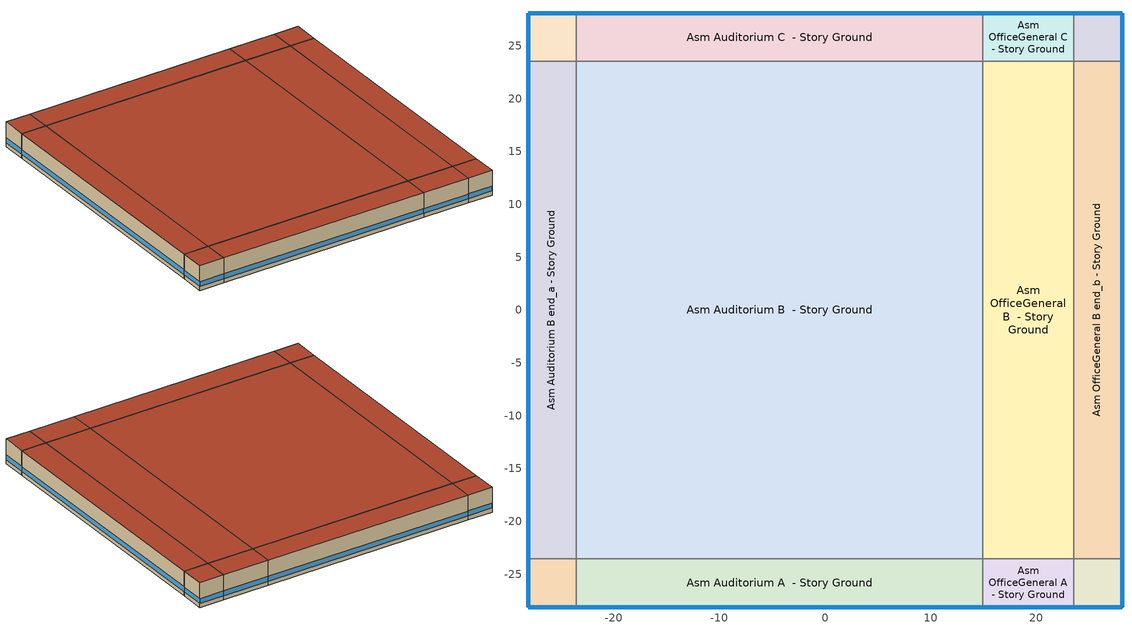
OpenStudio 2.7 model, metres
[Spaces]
Asm Auditorium A end_a - Story Ground
 floor ground: -28.1,-28.1 -28.1,-23.53 -23.53,-23.53 -23.53,-28.1 z0
 wall outside: -28.1,-23.53 -28.1,-28.1 -23.53,-28.1 z0:4.57
 wall to Asm Auditorium B end_a - Story Ground: -23.53,-23.53 -28.1,-23.53 z0:4.57
 wall to Asm Auditorium A  - Story Ground: -23.53,-28.1 -23.53,-23.53 z0:4.57
 window: -28.08,-28.1 -23.56,-28.1 / -28.1,-23.56 -28.1,-28.08 z0.76:1.64
 roof outside: -23.53,-28.1 -23.53,-23.53 -28.1,-23.53 -28.1,-28.1 z4.57
Asm Auditorium B end_a - Story Ground
 floor ground: -28.1,-23.53 -28.1,23.53 -23.53,23.53 -23.53,-23.53 z0
 wall outside: -28.1,23.53 -28.1,-23.53 z0:4.57
 wall to Asm Auditorium C end_a - Story Ground: -23.53,23.53 -28.1,23.53 z0:4.57
 wall to Asm Auditorium B  - Story Ground: -23.53,-23.53 -23.53,23.53 z0:4.57
 window: -28.1,23.51 -28.1,-23.51 z0.76:1.63
 roof outside: -23.53,-23.53 -23.53,23.53 -28.1,23.53 -28.1,-23.53 z4.57
Asm Auditorium C end_a - Story Ground
 floor ground: -28.1,23.53 -28.1,28.1 -23.53,28.1 -23.53,23.53 z0
 wall outside: -23.53,28.1 -28.1,28.1 -28.1,23.53 z0:4.57
 wall to Asm Auditorium C  - Story Ground: -23.53,23.53 -23.53,28.1 z0:4.57
 window: -28.1,28.08 -28.1,23.56 / -23.56,28.1 -28.08,28.1 z0.76:1.64
 roof outside: -23.53,23.53 -23.53,28.1 -28.1,28.1 -28.1,23.53 z4.57
Asm Auditorium A  - Story Ground
 floor ground: -23.53,-28.1 -23.53,-23.53 14.94,-23.53 14.94,-28.1 z0
 wall outside: -23.53,-28.1 14.94,-28.1 z0:4.57
 wall to Asm Auditorium B  - Story Ground: 14.94,-23.53 -23.53,-23.53 z0:4.57
 wall to Asm OfficeGeneral A  - Story Ground: 14.94,-28.1 14.94,-23.53 z0:4.57
 window: -23.51,-28.1 14.91,-28.1 z0.76:1.63
 roof outside: 14.94,-28.1 14.94,-23.53 -23.53,-23.53 -23.53,-28.1 z4.57
Asm Auditorium B  - Story Ground
 floor ground: -23.53,-23.53 -23.53,23.53 14.94,23.53 14.94,-23.53 z0
 wall to Asm Auditorium C  - Story Ground: 14.94,23.53 -23.53,23.53 z0:4.57
 wall to Asm OfficeGeneral B  - Story Ground: 14.94,-23.53 14.94,23.53 z0:4.57
 roof outside: 14.94,-23.53 14.94,23.53 -23.53,23.53 -23.53,-23.53 z4.57
Asm Auditorium C  - Story Ground
 floor ground: -23.53,23.53 -23.53,28.1 14.94,28.1 14.94,23.53 z0
 wall outside: 14.94,28.1 -23.53,28.1 z0:4.57
 wall to Asm OfficeGeneral C  - Story Ground: 14.94,23.53 14.94,28.1 z0:4.57
 window: 14.91,28.1 -23.51,28.1 z0.76:1.63
 roof outside: 14.94,23.53 14.94,28.1 -23.53,28.1 -23.53,23.53 z4.57
Asm OfficeGeneral A  - Story Ground
 floor ground: 14.94,-28.1 14.94,-23.53 23.53,-23.53 23.53,-28.1 z0
 wall outside: 14.94,-28.1 23.53,-28.1 z0:4.57
 wall to Asm OfficeGeneral B  - Story Ground: 23.53,-23.53 14.94,-23.53 z0:4.57
 wall to Asm OfficeGeneral A end_b - Story Ground: 23.53,-28.1 23.53,-23.53 z0:4.57
 window: 14.96,-28.1 23.51,-28.1 z0.76:1.64
 roof outside: 23.53,-28.1 23.53,-23.53 14.94,-23.53 14.94,-28.1 z4.57
Asm OfficeGeneral B  - Story Ground
 floor ground: 14.94,-23.53 14.94,23.53 23.53,23.53 23.53,-23.53 z0
 wall to Asm OfficeGeneral C  - Story Ground: 23.53,23.53 14.94,23.53 z0:4.57
 wall to Asm OfficeGeneral B end_b - Story Ground: 23.53,-23.53 23.53,23.53 z0:4.57
 roof outside: 23.53,-23.53 23.53,23.53 14.94,23.53 14.94,-23.53 z4.57
Asm OfficeGeneral C  - Story Ground
 floor ground: 14.94,23.53 14.94,28.1 23.53,28.1 23.53,23.53 z0
 wall outside: 23.53,28.1 14.94,28.1 z0:4.57
 wall to Asm OfficeGeneral C end_b - Story Ground: 23.53,23.53 23.53,28.1 z0:4.57
 window: 23.51,28.1 14.96,28.1 z0.76:1.64
 roof outside: 23.53,23.53 23.53,28.1 14.94,28.1 14.94,23.53 z4.57
Asm OfficeGeneral A end_b - Story Ground
 floor ground: 23.53,-28.1 23.53,-23.53 28.1,-23.53 28.1,-28.1 z0
 wall outside: 23.53,-28.1 28.1,-28.1 28.1,-23.53 z0:4.57
 wall to Asm OfficeGeneral B end_b - Story Ground: 28.1,-23.53 23.53,-23.53 z0:4.57
 window: 28.1,-28.08 28.1,-23.56 / 23.56,-28.1 28.08,-28.1 z0.76:1.64
 roof outside: 28.1,-28.1 28.1,-23.53 23.53,-23.53 23.53,-28.1 z4.57
Asm OfficeGeneral B end_b - Story Ground
 floor ground: 23.53,-23.53 23.53,23.53 28.1,23.53 28.1,-23.53 z0
 wall outside: 28.1,-23.53 28.1,23.53 z0:4.57
 wall to Asm OfficeGeneral C end_b - Story Ground: 28.1,23.53 23.53,23.53 z0:4.57
 window: 28.1,-23.51 28.1,23.51 z0.76:1.63
 roof outside: 28.1,-23.53 28.1,23.53 23.53,23.53 23.53,-23.53 z4.57
Asm OfficeGeneral C end_b - Story Ground
 floor ground: 23.53,23.53 23.53,28.1 28.1,28.1 28.1,23.53 z0
 wall outside: 28.1,23.53 28.1,28.1 23.53,28.1 z0:4.57
 window: 28.1,23.56 28.1,28.08 / 28.08,28.1 23.56,28.1 z0.76:1.64
 roof outside: 28.1,23.53 28.1,28.1 23.53,28.1 23.53,23.53 z4.57
[Building]
DEER Pre-1975|Asm
[Site]
Site 1
[ClimateZones]
Climate Zone Institution Name 1=CEC; Climate Zone Document Name 1=California Climate Zone Descriptions; Climate Zone Document Year 1=1995; Climate Zone Value 1=6
[SizingPeriod:DesignDay] Barometric Pressure {Pa}=100977; Sky Clearness=0; Rain Indicator=0; Snow Indicator=0; Day of Month=21; Daylight Saving Time Indicator=0; Humidity Indicating Type=Wetbulb; Dry-Bulb Temperature Range Modifier Type=DefaultMultipliers
Name | Maximum Dry-Bulb Temperature {C} | Daily Dry-Bulb Temperature Range {deltaC} | Humidity Indicating Conditions at Maximum Dry-Bulb | Wind Speed {m/s} | Wind Direction {deg} | Month | Day Type | Solar Model Indicator | ASHRAE Taub | ASHRAE Taud
Houston Bush Intercontinental Ann Htg 99.6% Condns DB | -1.6 | 0 | -1.6 | 2.8 | 0 | 1 | WinterDesignDay | ASHRAEClearSky
Houston Bush Intercontinental Ann Clg .4% Condns DB=>MWB | 36 | 10.1 | 24.8 | 3.5 | 170 | 7 | SummerDesignDay | ASHRAETau | 0.499 | 1.97
[SpaceType] Standards Building Type=Asm
Name | Standards Space Type
Asm Auditorium | Auditorium
Asm OfficeGeneral | OfficeGeneral
[BuildingStory]
Story Ground: Nominal Z Coordinate {m}=0; Nominal Floor to Floor Height {m}=4.572
[Space] Building Story=Story Ground
Name | Space Type | Thermal Zone
Asm Auditorium A end_a - Story Ground | Asm Auditorium | Zone Asm Auditorium A end_a - Story Ground
Asm Auditorium B end_a - Story Ground | Asm Auditorium | Zone Asm Auditorium B end_a - Story Ground
Asm Auditorium C end_a - Story Ground | Asm Auditorium | Zone Asm Auditorium C end_a - Story Ground
Asm Auditorium A  - Story Ground | Asm Auditorium | Zone Asm Auditorium A  - Story Ground
Asm Auditorium B  - Story Ground | Asm Auditorium | Zone Asm Auditorium B  - Story Ground
Asm Auditorium C  - Story Ground | Asm Auditorium | Zone Asm Auditorium C  - Story Ground
Asm OfficeGeneral A  - Story Ground | Asm OfficeGeneral | Zone Asm OfficeGeneral A  - Story Ground
Asm OfficeGeneral B  - Story Ground | Asm OfficeGeneral | Zone Asm OfficeGeneral B  - Story Ground
Asm OfficeGeneral C  - Story Ground | Asm OfficeGeneral | Zone Asm OfficeGeneral C  - Story Ground
Asm OfficeGeneral A end_b - Story Ground | Asm OfficeGeneral | Zone Asm OfficeGeneral A end_b - Story Ground
Asm OfficeGeneral B end_b - Story Ground | Asm OfficeGeneral | Zone Asm OfficeGeneral B end_b - Story Ground
Asm OfficeGeneral C end_b - Story Ground | Asm OfficeGeneral | Zone Asm OfficeGeneral C end_b - Story Ground
[ThermalZone] Multiplier=1; Use Ideal Air Loads=No
Zone Asm Auditorium A end_a - Story Ground; Zone Asm Auditorium B end_a - Story Ground; Zone Asm Auditorium C end_a - Story Ground; Zone Asm Auditorium A  - Story Ground; Zone Asm Auditorium B  - Story Ground; Zone Asm Auditorium C  - Story Ground; Zone Asm OfficeGeneral A  - Story Ground; Zone Asm OfficeGeneral B  - Story Ground; Zone Asm OfficeGeneral C  - Story Ground; Zone Asm OfficeGeneral A end_b - Story Ground; Zone Asm OfficeGeneral B end_b - Story Ground; Zone Asm OfficeGeneral C end_b - Story Ground
[Sizing:Zone] Zone Cooling Design Supply Air Temperature Input Method=SupplyAirTemperature; Zone Cooling Design Supply Air Temperature {C}=14; Zone Cooling Design Supply Air Temperature Difference {deltaC}=11.11; Zone Heating Design Supply Air Temperature Input Method=SupplyAirTemperature; Zone Heating Design Supply Air Temperature {C}=40; Zone Heating Design Supply Air Temperature Difference {deltaC}=11.11; Zone Cooling Design Supply Air Humidity Ratio {kg-H2O/kg-air}=0.0085; Zone Heating Design Supply Air Humidity Ratio {kg-H2O/kg-air}=0.008; Cooling Design Air Flow Method=DesignDay; Heating Design Air Flow Method=DesignDay; Account for Dedicated Outdoor Air System=No; Dedicated Outdoor Air System Control Strategy=NeutralSupplyAir; Dedicated Outdoor Air Low Setpoint Temperature for Design {C}=autosize; Dedicated Outdoor Air High Setpoint Temperature for Design {C}=autosize
Zone Asm Auditorium A end_a - Story Ground; Zone Asm Auditorium B end_a - Story Ground; Zone Asm Auditorium C end_a - Story Ground; Zone Asm Auditorium A  - Story Ground; Zone Asm Auditorium B  - Story Ground; Zone Asm Auditorium C  - Story Ground; Zone Asm OfficeGeneral A  - Story Ground; Zone Asm OfficeGeneral B  - Story Ground; Zone Asm OfficeGeneral C  - Story Ground; Zone Asm OfficeGeneral A end_b - Story Ground; Zone Asm OfficeGeneral B end_b - Story Ground; Zone Asm OfficeGeneral C end_b - Story Ground
